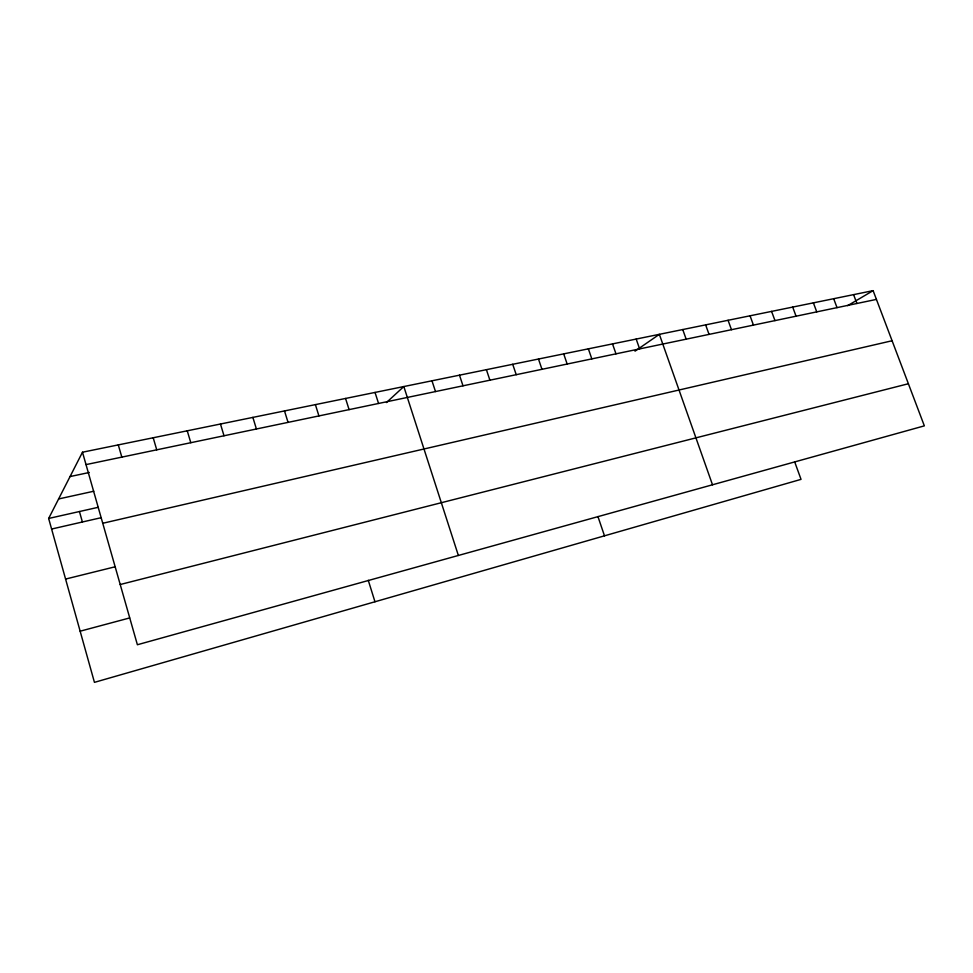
<?xml version="1.0" encoding="UTF-8"?>
<svg xmlns="http://www.w3.org/2000/svg" width="973" height="973" viewBox="0 0 973 973"><rect width="100%" height="100%" fill="white"/><g stroke="black" fill="none" stroke-linecap="round" stroke-linejoin="round"><path stroke-width="1.46" d="M794.698 461.92L801.034 479.361L94.442 682.353L48.65 518.463L82.486 452.214L873.109 290.647L924.35 425.858L137.388 644.746L82.486 452.214M386.451 402.554L403.819 386.549L458.368 555.461M635.016 351.168L659.353 334.335L712.504 484.785M847.641 305.656L873.109 290.647M80.151 631.197L129.628 617.952M120.214 584.518L908.381 383.739M65.58 579.069L115.045 566.809M102.749 523.279L892.095 340.745M51.605 529.044L101.046 517.721M48.65 518.463L98.091 507.334M58.611 498.954L93.761 491.243M70.044 476.563L89.261 472.489M86.013 464.608L876.43 299.404M853.589 294.637L856.921 303.479M833.691 298.711L837.023 307.638M813.392 302.846L816.748 311.871M792.691 307.079L796.06 316.201M771.589 311.396L774.97 320.604M750.049 315.799L753.443 325.104M728.072 320.287L731.477 329.701M705.632 324.873L709.049 334.384M682.742 329.555L686.16 339.163M636.184 339.066L639.626 348.893M612.516 343.907L615.982 353.844M588.361 348.833L591.827 358.891M563.695 353.88L567.162 364.036M597.933 516.541L604.488 535.819M538.483 359.037L541.961 369.302M512.722 364.291L516.213 374.69M486.403 369.679L489.906 380.188M459.487 375.177L463.002 385.819M431.976 380.796L435.49 391.56M375.031 392.435L378.558 403.467M345.561 398.456L349.088 409.621M315.398 404.622L318.925 415.933M368.268 580.297L374.97 601.764M284.505 410.934L288.044 422.379M252.871 417.393L256.41 428.996M220.47 424.021L224.009 435.77M187.254 430.808L190.793 442.715M153.199 437.765L156.738 449.83M118.292 444.904L121.832 457.128M79.433 511.53L82.401 521.99"/></g></svg>
